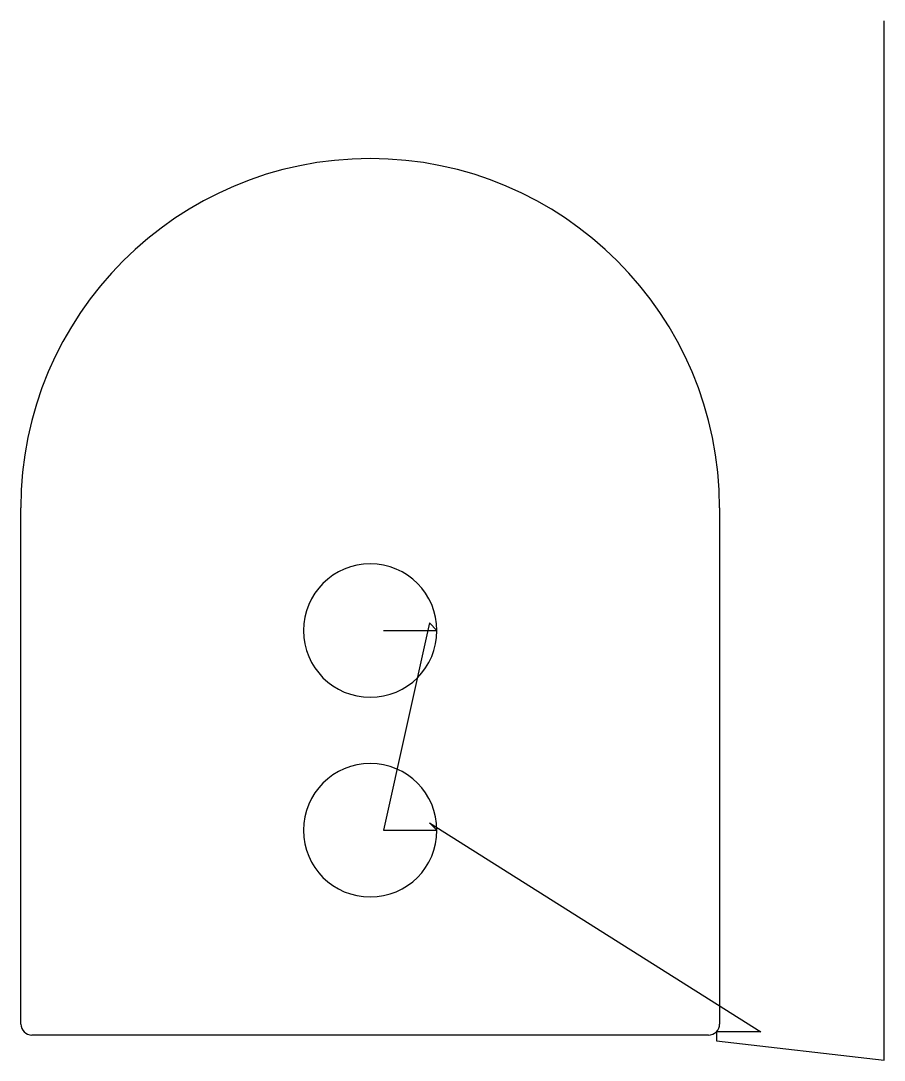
# Model space of a CAD drawing. Header units: metres. Extents: x 293 to 778, y 695 to 1279.
import ezdxf

# ---------------------------------------------------------------- set-up
doc = ezdxf.new("R2010")
doc.units = ezdxf.units.M

msp = doc.modelspace()

# ---------------------------------------------------------------- linework, layer by layer
at = {"layer": 'TOOL_0'}
for p, q in [((778.098, 1278), (778.098, 1279)), ((778.098, 695), (778.098, 1278)), ((293.148, 715.315), (293.148, 1005.315)), ((685.648, 1005.315), (685.648, 715.315)), ((522.655, 940.658), (496.898, 824.215)), ((526.898, 936.415), (522.655, 940.658)), ((496.898, 936.415), (526.898, 936.415)), ((496.898, 824.215), (526.898, 824.215)), ((526.898, 824.215), (522.655, 828.458)), ((522.655, 828.458), (708.817, 710.896)), ((679.398, 709.065), (299.398, 709.065)), ((708.817, 710.896), (683.817, 710.896)), ((683.817, 710.896), (683.817, 705.896)), ((683.817, 705.896), (778.098, 695))]:
    msp.add_line(p, q, dxfattribs=at)
for centre, radius, start, end in [((489.398, 1005.315), 196.25, 0, 180), ((489.398, 936.415), 37.5, 0, 180), ((489.398, 936.415), 37.5, 180, 0), ((489.398, 824.215), 37.5, 0, 180), ((489.398, 824.215), 37.5, 180, 0), ((299.398, 715.315), 6.25, 180, 270), ((679.398, 715.315), 6.25, 315, 0), ((679.398, 715.315), 6.249, 270, 315)]:
    msp.add_arc(centre, radius, start, end, dxfattribs=at)

doc.saveas('drawing.dxf')
